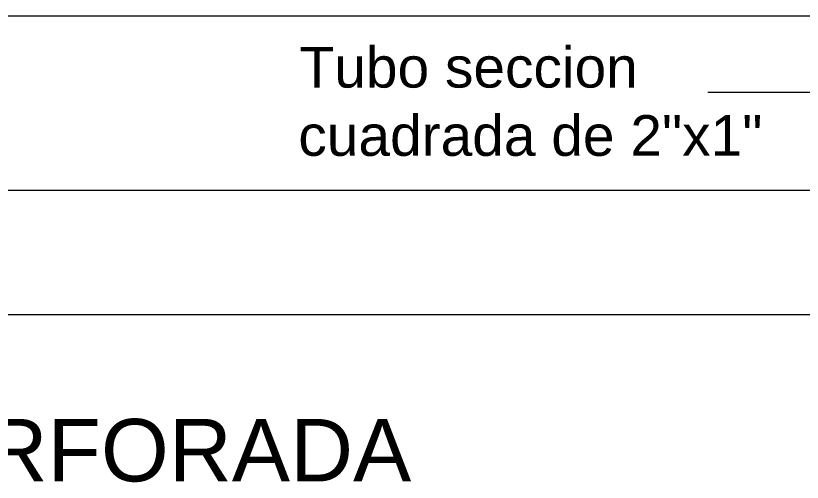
# Model space of a CAD drawing. Header units: inches. Extents: x 0.21 to 4.55, y 0.23 to 3.12.
# Drawn here: x 0.8519 to 1.1665, y 1.3734 to 1.5601 of the extents above; entities that cross this region are included whole.
import ezdxf

# ---------------------------------------------------------------- set-up
doc = ezdxf.new("R2010")
doc.units = ezdxf.units.IN
doc.header["$MEASUREMENT"] = 0
doc.layers.add('PDF_0', color=7, linetype='Continuous')
doc.layers.add('PDF_TEXTO', color=7, linetype='Continuous')
doc.styles.add('PDF Arial', font='arial.ttf')

msp = doc.modelspace()

# ---------------------------------------------------------------- linework, layer by layer
at = {"layer": 'PDF_0', "lineweight": 5}
for points in [[(0.60584, 1.56009), (1.66543, 1.56009)], [(1.12869, 1.52945), (1.17035, 1.52945), (1.19907, 1.48635)], [(1.70995, 1.49019), (0.56131, 1.49019)], [(1.70995, 1.44039), (0.56131, 1.44039)]]:
    msp.add_lwpolyline(points, dxfattribs=at)

# ---------------------------------------------------------------- texts
at = {"layer": 'PDF_TEXTO', "attachment_point": 7, "style": 'PDF Arial'}
for s, insert, char_height in [('Tubo seccion', (0.96542, 1.5311), 0.0162868), ('cuadrada de 2"x1"', (0.96494, 1.5038), 0.0162868), ('PLANCHA PERFORADA', (0.61829, 1.37341), 0.0249902)]:
    msp.add_mtext(s, dxfattribs=dict(at, insert=insert, char_height=char_height))

doc.saveas('drawing.dxf')
